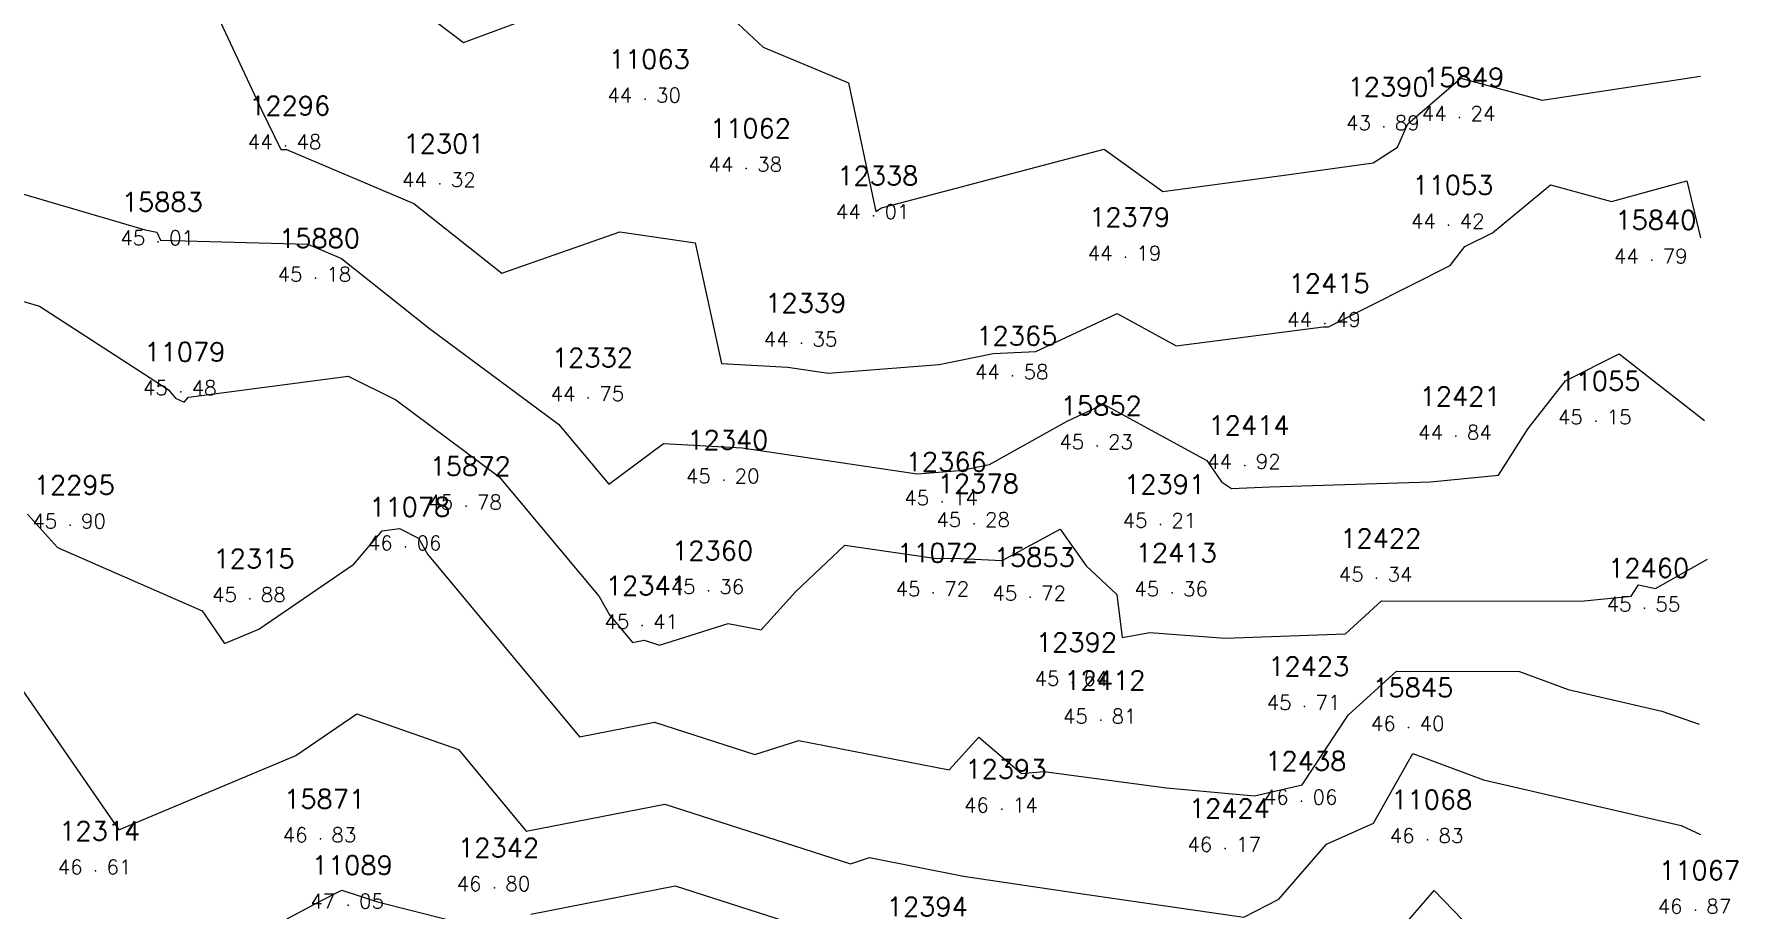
# Model space of a CAD drawing. Header units: millimetres. Extents: x 1412565 to 1412813, y 4931476 to 4931699.
# Drawn here: x 1412684.09 to 1412707.42, y 4931614.3 to 4931626.32 of the extents above; entities that cross this region are included whole.
import ezdxf
from ezdxf.enums import TextEntityAlignment as Align

# ---------------------------------------------------------------- set-up
doc = ezdxf.new("R2010")
doc.units = ezdxf.units.MM
for name, color, linetype in [('CIVIL', 50, 'Continuous'), ('CIVIL-DRAW', 80, 'Continuous'), ('CIVIL-NONAME', 130, 'Continuous'), ('CIVIL-TEXT', 240, 'Continuous'), ('CIVIL-Z', 50, 'Continuous'), ('Tcontours0', 7, 'Continuous'), ('Tcontours1', 7, 'Continuous'), ('Tcontours2', 7, 'Continuous')]:
    doc.layers.add(name, color=color, linetype=linetype)
doc.styles.add('CIVILCADMAIN', font='TXT.SHX')
doc.styles.get("Standard").update_dxf_attribs({"font": 'arial.ttf'})

# ---------------------------------------------------------------- blocks, each defined once
blk = doc.blocks.new('CIVIL-ZZ')
at = {"layer": 'CIVIL-DRAW'}
blk.add_point((0, 0), dxfattribs=at)
at = {"layer": 'CIVIL-NONAME'}
blk.add_attdef('NAME', text='', height=1.8, dxfattribs=at).set_placement((0, 2.1), align=Align.CENTER)
at = {"layer": 'CIVIL-TEXT', "flags": 8}
blk.add_attdef('TEXT', text='', height=2, dxfattribs=at).set_placement((0.2, -3.3), align=Align.CENTER)
at = {"layer": 'CIVIL-Z'}
blk.add_attdef('Z1', text='', height=1.6, dxfattribs=at).set_placement((-0.75, -0.225), align=Align.RIGHT)
blk.add_attdef('Z2', (0.75, -0.225), '', height=1.6, dxfattribs=at)

msp = doc.modelspace()

# ---------------------------------------------------------------- linework, layer by layer
at = {"layer": 'Tcontours0', "elevation": 45}
msp.add_lwpolyline([(1412681.669, 4931624.784), (1412685.621, 4931623.625), (1412685.781, 4931623.593), (1412685.833, 4931623.485), (1412687.855, 4931623.428), (1412688.318, 4931623.232), (1412689.53, 4931622.273), (1412691.302, 4931620.958), (1412691.99, 4931620.134), (1412692.743, 4931620.692), (1412693.822, 4931620.632), (1412696.228, 4931620.276), (1412696.812, 4931620.322), (1412697.222, 4931620.402), (1412698.29, 4931621), (1412698.786, 4931621.233), (1412700.206, 4931620.46), (1412700.41, 4931620.167), (1412700.548, 4931620.072), (1412701.075, 4931620.095), (1412703.281, 4931620.166), (1412704.214, 4931620.258), (1412704.621, 4931620.898), (1412705.135, 4931621.553), (1412705.871, 4931621.921), (1412707.046, 4931621.005)], dxfattribs=at)
at = {"layer": 'Tcontours1'}
for points, elevation in [([(1412683.272, 4931633.828), (1412684.441, 4931631.963), (1412685.123, 4931631.549), (1412686.444, 4931630.079), (1412687.784, 4931629.353), (1412688.852, 4931627.067), (1412689.993, 4931626.199), (1412691.927, 4931626.917), (1412692.394, 4931627.411), (1412693.7, 4931626.519), (1412694.111, 4931626.135), (1412695.286, 4931625.646), (1412695.662, 4931623.877), (1412695.737, 4931623.93), (1412698.796, 4931624.735), (1412699.601, 4931624.154), (1412701.338, 4931624.384), (1412702.491, 4931624.545), (1412702.825, 4931624.76), (1412702.967, 4931625.081), (1412703.695, 4931625.709), (1412704.816, 4931625.406), (1412706.991, 4931625.736)], 44), ([(1412684.004, 4931619.723), (1412684.417, 4931619.265), (1412686.403, 4931618.392), (1412686.712, 4931617.945), (1412687.183, 4931618.143), (1412688.487, 4931619.033), (1412688.88, 4931619.49), (1412689.115, 4931619.522), (1412689.378, 4931619.39), (1412689.5, 4931619.17), (1412691.588, 4931616.662), (1412692.618, 4931616.863), (1412693.999, 4931616.42), (1412694.602, 4931616.611), (1412696.667, 4931616.208), (1412697.077, 4931616.66), (1412697.662, 4931616.157), (1412697.967, 4931616.188), (1412699.653, 4931615.961), (1412700.863, 4931615.851), (1412701.517, 4931616.003), (1412702.151, 4931616.958), (1412702.814, 4931617.564), (1412704.505, 4931617.562), (1412705.172, 4931617.312), (1412706.459, 4931617.015), (1412706.971, 4931616.837)], 46), ([(1412685.962, 4931613.302), (1412688.016, 4931614.403), (1412688.324, 4931614.557), (1412688.812, 4931614.398), (1412690.245, 4931614.034)], 47), ([(1412690.918, 4931614.226), (1412692.903, 4931614.614), (1412695.939, 4931613.64)], 47), ([(1412702.319, 4931613.382), (1412703.329, 4931614.554), (1412705.42, 4931612.391)], 47)]:
    msp.add_lwpolyline(points, dxfattribs=dict(at, elevation=elevation))
at = {"layer": 'Tcontours2'}
for points, elevation in [([(1412685.63, 4931628.676), (1412687.219, 4931625.276), (1412687.484, 4931624.73), (1412687.562, 4931624.728), (1412689.312, 4931623.988), (1412690.524, 4931623.029), (1412692.143, 4931623.598), (1412693.176, 4931623.448), (1412693.541, 4931621.789), (1412694.451, 4931621.738), (1412695.006, 4931621.656), (1412696.531, 4931621.777), (1412697.272, 4931621.929), (1412697.858, 4931621.954), (1412698.974, 4931622.478), (1412699.786, 4931622.035), (1412701.804, 4931622.295), (1412701.881, 4931622.296), (1412703.549, 4931623.138), (1412703.751, 4931623.395), (1412704.133, 4931623.586), (1412704.928, 4931624.243), (1412705.768, 4931624.016), (1412706.802, 4931624.3), (1412706.989, 4931623.514)], 44.5), ([(1412682.495, 4931623.067), (1412684.169, 4931622.576), (1412685.936, 4931621.433), (1412686.038, 4931621.313), (1412686.158, 4931621.258), (1412686.217, 4931621.327), (1412688.411, 4931621.618), (1412689.064, 4931621.291), (1412690.487, 4931620.235), (1412691.861, 4931618.589), (1412692, 4931618.34), (1412692.319, 4931617.957), (1412692.476, 4931617.988), (1412692.686, 4931617.92), (1412693.632, 4931618.22), (1412694.083, 4931618.132), (1412694.562, 4931618.658), (1412695.232, 4931619.296), (1412696.496, 4931619.114), (1412696.73, 4931619.115), (1412697.395, 4931619.085), (1412698.193, 4931619.514), (1412698.552, 4931619.011), (1412698.972, 4931618.617), (1412699.045, 4931618.025), (1412699.425, 4931618.096), (1412700.458, 4931618.016), (1412702.112, 4931618.079), (1412702.606, 4931618.531), (1412705.344, 4931618.528), (1412706.038, 4931618.596), (1412706.136, 4931618.751), (1412706.372, 4931618.698), (1412707.086, 4931619.103)], 45.5), ([(1412683.664, 4931617.692), (1412685.259, 4931615.384), (1412687.693, 4931616.406), (1412688.531, 4931616.979), (1412689.925, 4931616.487), (1412690.858, 4931615.367), (1412692.761, 4931615.739), (1412695.312, 4931614.92), (1412695.572, 4931615.003), (1412696.865, 4931614.751), (1412698.531, 4931614.503), (1412700.715, 4931614.186), (1412701.199, 4931614.435), (1412701.85, 4931615.19), (1412702.499, 4931615.477), (1412703.04, 4931616.432), (1412704.008, 4931616.07), (1412706.724, 4931615.443), (1412706.992, 4931615.321)], 46.5)]:
    msp.add_lwpolyline(points, dxfattribs=dict(at, elevation=elevation))

# ---------------------------------------------------------------- block references
at = {"layer": 'CIVIL'}
ref = msp.add_blockref('CIVIL-ZZ', (1412692.49, 4931625.42, 44.3), dxfattribs=dict(at, xscale=0.2, yscale=0.2))
ref.add_attrib('Z2', '30', (1412692.64, 4931625.375), dxfattribs={"layer": 'CIVIL-Z', "height": 0.2, "style": 'CIVILCADMAIN'})
ref.add_attrib('Z1', '44', (1412691.97, 4931625.375), dxfattribs={"layer": 'CIVIL-Z', "height": 0.2, "style": 'CIVILCADMAIN'})
ref.add_attrib('NAME', '11063', (1412691.99, 4931625.84), dxfattribs={"layer": 'CIVIL-NONAME', "height": 0.26, "style": 'CIVILCADMAIN'})
ref = msp.add_blockref('CIVIL-ZZ', (1412702.64, 4931625.04, 43.89), dxfattribs=dict(at, xscale=0.2, yscale=0.2))
ref.add_attrib('Z2', '89', (1412702.79, 4931624.995), dxfattribs={"layer": 'CIVIL-Z', "height": 0.2, "style": 'CIVILCADMAIN'})
ref.add_attrib('Z1', '43', (1412702.12, 4931624.995), dxfattribs={"layer": 'CIVIL-Z', "height": 0.2, "style": 'CIVILCADMAIN'})
ref.add_attrib('NAME', '12390', (1412702.14, 4931625.46), dxfattribs={"layer": 'CIVIL-NONAME', "height": 0.26, "style": 'CIVILCADMAIN'})
ref = msp.add_blockref('CIVIL-ZZ', (1412703.68, 4931625.17, 44.24), dxfattribs=dict(at, xscale=0.2, yscale=0.2))
ref.add_attrib('Z2', '24', (1412703.83, 4931625.125), dxfattribs={"layer": 'CIVIL-Z', "height": 0.2, "style": 'CIVILCADMAIN'})
ref.add_attrib('Z1', '44', (1412703.16, 4931625.125), dxfattribs={"layer": 'CIVIL-Z', "height": 0.2, "style": 'CIVILCADMAIN'})
ref.add_attrib('NAME', '15849', (1412703.18, 4931625.59), dxfattribs={"layer": 'CIVIL-NONAME', "height": 0.26, "style": 'CIVILCADMAIN'})
ref = msp.add_blockref('CIVIL-ZZ', (1412687.55, 4931624.78, 44.48), dxfattribs=dict(at, xscale=0.2, yscale=0.2))
ref.add_attrib('Z2', '48', (1412687.7, 4931624.735), dxfattribs={"layer": 'CIVIL-Z', "height": 0.2, "style": 'CIVILCADMAIN'})
ref.add_attrib('Z1', '44', (1412687.03, 4931624.735), dxfattribs={"layer": 'CIVIL-Z', "height": 0.2, "style": 'CIVILCADMAIN'})
ref.add_attrib('NAME', '12296', (1412687.05, 4931625.2), dxfattribs={"layer": 'CIVIL-NONAME', "height": 0.26, "style": 'CIVILCADMAIN'})
ref = msp.add_blockref('CIVIL-ZZ', (1412689.67, 4931624.26, 44.32), dxfattribs=dict(at, xscale=0.2, yscale=0.2))
ref.add_attrib('Z2', '32', (1412689.82, 4931624.215), dxfattribs={"layer": 'CIVIL-Z', "height": 0.2, "style": 'CIVILCADMAIN'})
ref.add_attrib('Z1', '44', (1412689.15, 4931624.215), dxfattribs={"layer": 'CIVIL-Z', "height": 0.2, "style": 'CIVILCADMAIN'})
ref.add_attrib('NAME', '12301', (1412689.17, 4931624.68), dxfattribs={"layer": 'CIVIL-NONAME', "height": 0.26, "style": 'CIVILCADMAIN'})
ref = msp.add_blockref('CIVIL-ZZ', (1412693.88, 4931624.47, 44.38), dxfattribs=dict(at, xscale=0.2, yscale=0.2))
ref.add_attrib('Z2', '38', (1412694.03, 4931624.425), dxfattribs={"layer": 'CIVIL-Z', "height": 0.2, "style": 'CIVILCADMAIN'})
ref.add_attrib('Z1', '44', (1412693.36, 4931624.425), dxfattribs={"layer": 'CIVIL-Z', "height": 0.2, "style": 'CIVILCADMAIN'})
ref.add_attrib('NAME', '11062', (1412693.38, 4931624.89), dxfattribs={"layer": 'CIVIL-NONAME', "height": 0.26, "style": 'CIVILCADMAIN'})
ref = msp.add_blockref('CIVIL-ZZ', (1412695.63, 4931623.82, 44.01), dxfattribs=dict(at, xscale=0.2, yscale=0.2))
ref.add_attrib('Z2', '01', (1412695.78, 4931623.775), dxfattribs={"layer": 'CIVIL-Z', "height": 0.2, "style": 'CIVILCADMAIN'})
ref.add_attrib('Z1', '44', (1412695.11, 4931623.775), dxfattribs={"layer": 'CIVIL-Z', "height": 0.2, "style": 'CIVILCADMAIN'})
ref.add_attrib('NAME', '12338', (1412695.13, 4931624.24), dxfattribs={"layer": 'CIVIL-NONAME', "height": 0.26, "style": 'CIVILCADMAIN'})
ref = msp.add_blockref('CIVIL-ZZ', (1412703.53, 4931623.69, 44.42), dxfattribs=dict(at, xscale=0.2, yscale=0.2))
ref.add_attrib('Z2', '42', (1412703.68, 4931623.645), dxfattribs={"layer": 'CIVIL-Z', "height": 0.2, "style": 'CIVILCADMAIN'})
ref.add_attrib('Z1', '44', (1412703.01, 4931623.645), dxfattribs={"layer": 'CIVIL-Z', "height": 0.2, "style": 'CIVILCADMAIN'})
ref.add_attrib('NAME', '11053', (1412703.03, 4931624.11), dxfattribs={"layer": 'CIVIL-NONAME', "height": 0.26, "style": 'CIVILCADMAIN'})
ref = msp.add_blockref('CIVIL-ZZ', (1412685.8, 4931623.46, 45.01), dxfattribs=dict(at, xscale=0.2, yscale=0.2))
ref.add_attrib('Z2', '01', (1412685.95, 4931623.415), dxfattribs={"layer": 'CIVIL-Z', "height": 0.2, "style": 'CIVILCADMAIN'})
ref.add_attrib('Z1', '45', (1412685.28, 4931623.415), dxfattribs={"layer": 'CIVIL-Z', "height": 0.2, "style": 'CIVILCADMAIN'})
ref.add_attrib('NAME', '15883', (1412685.3, 4931623.88), dxfattribs={"layer": 'CIVIL-NONAME', "height": 0.26, "style": 'CIVILCADMAIN'})
ref = msp.add_blockref('CIVIL-ZZ', (1412699.09, 4931623.25, 44.19), dxfattribs=dict(at, xscale=0.2, yscale=0.2))
ref.add_attrib('Z2', '19', (1412699.24, 4931623.205), dxfattribs={"layer": 'CIVIL-Z', "height": 0.2, "style": 'CIVILCADMAIN'})
ref.add_attrib('Z1', '44', (1412698.57, 4931623.205), dxfattribs={"layer": 'CIVIL-Z', "height": 0.2, "style": 'CIVILCADMAIN'})
ref.add_attrib('NAME', '12379', (1412698.59, 4931623.67), dxfattribs={"layer": 'CIVIL-NONAME', "height": 0.26, "style": 'CIVILCADMAIN'})
ref = msp.add_blockref('CIVIL-ZZ', (1412706.32, 4931623.21, 44.79), dxfattribs=dict(at, xscale=0.2, yscale=0.2))
ref.add_attrib('Z2', '79', (1412706.47, 4931623.165), dxfattribs={"layer": 'CIVIL-Z', "height": 0.2, "style": 'CIVILCADMAIN'})
ref.add_attrib('Z1', '44', (1412705.8, 4931623.165), dxfattribs={"layer": 'CIVIL-Z', "height": 0.2, "style": 'CIVILCADMAIN'})
ref.add_attrib('NAME', '15840', (1412705.82, 4931623.63), dxfattribs={"layer": 'CIVIL-NONAME', "height": 0.26, "style": 'CIVILCADMAIN'})
ref = msp.add_blockref('CIVIL-ZZ', (1412687.96, 4931622.96, 45.18), dxfattribs=dict(at, xscale=0.2, yscale=0.2))
ref.add_attrib('Z2', '18', (1412688.11, 4931622.915), dxfattribs={"layer": 'CIVIL-Z', "height": 0.2, "style": 'CIVILCADMAIN'})
ref.add_attrib('Z1', '45', (1412687.44, 4931622.915), dxfattribs={"layer": 'CIVIL-Z', "height": 0.2, "style": 'CIVILCADMAIN'})
ref.add_attrib('NAME', '15880', (1412687.46, 4931623.38), dxfattribs={"layer": 'CIVIL-NONAME', "height": 0.26, "style": 'CIVILCADMAIN'})
ref = msp.add_blockref('CIVIL-ZZ', (1412701.83, 4931622.34, 44.49), dxfattribs=dict(at, xscale=0.2, yscale=0.2))
ref.add_attrib('Z2', '49', (1412701.98, 4931622.295), dxfattribs={"layer": 'CIVIL-Z', "height": 0.2, "style": 'CIVILCADMAIN'})
ref.add_attrib('Z1', '44', (1412701.31, 4931622.295), dxfattribs={"layer": 'CIVIL-Z', "height": 0.2, "style": 'CIVILCADMAIN'})
ref.add_attrib('NAME', '12415', (1412701.33, 4931622.76), dxfattribs={"layer": 'CIVIL-NONAME', "height": 0.26, "style": 'CIVILCADMAIN'})
ref = msp.add_blockref('CIVIL-ZZ', (1412694.64, 4931622.07, 44.35), dxfattribs=dict(at, xscale=0.2, yscale=0.2))
ref.add_attrib('Z2', '35', (1412694.79, 4931622.025), dxfattribs={"layer": 'CIVIL-Z', "height": 0.2, "style": 'CIVILCADMAIN'})
ref.add_attrib('Z1', '44', (1412694.12, 4931622.025), dxfattribs={"layer": 'CIVIL-Z', "height": 0.2, "style": 'CIVILCADMAIN'})
ref.add_attrib('NAME', '12339', (1412694.14, 4931622.49), dxfattribs={"layer": 'CIVIL-NONAME', "height": 0.26, "style": 'CIVILCADMAIN'})
ref = msp.add_blockref('CIVIL-ZZ', (1412697.54, 4931621.62, 44.58), dxfattribs=dict(at, xscale=0.2, yscale=0.2))
ref.add_attrib('Z2', '58', (1412697.69, 4931621.575), dxfattribs={"layer": 'CIVIL-Z', "height": 0.2, "style": 'CIVILCADMAIN'})
ref.add_attrib('Z1', '44', (1412697.02, 4931621.575), dxfattribs={"layer": 'CIVIL-Z', "height": 0.2, "style": 'CIVILCADMAIN'})
ref.add_attrib('NAME', '12365', (1412697.04, 4931622.04), dxfattribs={"layer": 'CIVIL-NONAME', "height": 0.26, "style": 'CIVILCADMAIN'})
ref = msp.add_blockref('CIVIL-ZZ', (1412686.11, 4931621.4, 45.48), dxfattribs=dict(at, xscale=0.2, yscale=0.2))
ref.add_attrib('Z2', '48', (1412686.26, 4931621.355), dxfattribs={"layer": 'CIVIL-Z', "height": 0.2, "style": 'CIVILCADMAIN'})
ref.add_attrib('Z1', '45', (1412685.59, 4931621.355), dxfattribs={"layer": 'CIVIL-Z', "height": 0.2, "style": 'CIVILCADMAIN'})
ref.add_attrib('NAME', '11079', (1412685.61, 4931621.82), dxfattribs={"layer": 'CIVIL-NONAME', "height": 0.26, "style": 'CIVILCADMAIN'})
ref = msp.add_blockref('CIVIL-ZZ', (1412691.71, 4931621.32, 44.75), dxfattribs=dict(at, xscale=0.2, yscale=0.2))
ref.add_attrib('Z2', '75', (1412691.86, 4931621.275), dxfattribs={"layer": 'CIVIL-Z', "height": 0.2, "style": 'CIVILCADMAIN'})
ref.add_attrib('Z1', '44', (1412691.19, 4931621.275), dxfattribs={"layer": 'CIVIL-Z', "height": 0.2, "style": 'CIVILCADMAIN'})
ref.add_attrib('NAME', '12332', (1412691.21, 4931621.74), dxfattribs={"layer": 'CIVIL-NONAME', "height": 0.26, "style": 'CIVILCADMAIN'})
ref = msp.add_blockref('CIVIL-ZZ', (1412705.55, 4931621, 45.15), dxfattribs=dict(at, xscale=0.2, yscale=0.2))
ref.add_attrib('Z2', '15', (1412705.7, 4931620.955), dxfattribs={"layer": 'CIVIL-Z', "height": 0.2, "style": 'CIVILCADMAIN'})
ref.add_attrib('Z1', '45', (1412705.03, 4931620.955), dxfattribs={"layer": 'CIVIL-Z', "height": 0.2, "style": 'CIVILCADMAIN'})
ref.add_attrib('NAME', '11055', (1412705.05, 4931621.42), dxfattribs={"layer": 'CIVIL-NONAME', "height": 0.26, "style": 'CIVILCADMAIN'})
ref = msp.add_blockref('CIVIL-ZZ', (1412703.63, 4931620.79, 44.84), dxfattribs=dict(at, xscale=0.2, yscale=0.2))
ref.add_attrib('Z2', '84', (1412703.78, 4931620.745), dxfattribs={"layer": 'CIVIL-Z', "height": 0.2, "style": 'CIVILCADMAIN'})
ref.add_attrib('Z1', '44', (1412703.11, 4931620.745), dxfattribs={"layer": 'CIVIL-Z', "height": 0.2, "style": 'CIVILCADMAIN'})
ref.add_attrib('NAME', '12421', (1412703.13, 4931621.21), dxfattribs={"layer": 'CIVIL-NONAME', "height": 0.26, "style": 'CIVILCADMAIN'})
ref = msp.add_blockref('CIVIL-ZZ', (1412698.7, 4931620.66, 45.23), dxfattribs=dict(at, xscale=0.2, yscale=0.2))
ref.add_attrib('Z2', '23', (1412698.85, 4931620.615), dxfattribs={"layer": 'CIVIL-Z', "height": 0.2, "style": 'CIVILCADMAIN'})
ref.add_attrib('Z1', '45', (1412698.18, 4931620.615), dxfattribs={"layer": 'CIVIL-Z', "height": 0.2, "style": 'CIVILCADMAIN'})
ref.add_attrib('NAME', '15852', (1412698.2, 4931621.08), dxfattribs={"layer": 'CIVIL-NONAME', "height": 0.26, "style": 'CIVILCADMAIN'})
ref = msp.add_blockref('CIVIL-ZZ', (1412700.73, 4931620.39, 44.92), dxfattribs=dict(at, xscale=0.2, yscale=0.2))
ref.add_attrib('Z2', '92', (1412700.88, 4931620.345), dxfattribs={"layer": 'CIVIL-Z', "height": 0.2, "style": 'CIVILCADMAIN'})
ref.add_attrib('Z1', '44', (1412700.21, 4931620.345), dxfattribs={"layer": 'CIVIL-Z', "height": 0.2, "style": 'CIVILCADMAIN'})
ref.add_attrib('NAME', '12414', (1412700.23, 4931620.81), dxfattribs={"layer": 'CIVIL-NONAME', "height": 0.26, "style": 'CIVILCADMAIN'})
ref = msp.add_blockref('CIVIL-ZZ', (1412693.57, 4931620.19, 45.2), dxfattribs=dict(at, xscale=0.2, yscale=0.2))
ref.add_attrib('Z2', '20', (1412693.72, 4931620.145), dxfattribs={"layer": 'CIVIL-Z', "height": 0.2, "style": 'CIVILCADMAIN'})
ref.add_attrib('Z1', '45', (1412693.05, 4931620.145), dxfattribs={"layer": 'CIVIL-Z', "height": 0.2, "style": 'CIVILCADMAIN'})
ref.add_attrib('NAME', '12340', (1412693.07, 4931620.61), dxfattribs={"layer": 'CIVIL-NONAME', "height": 0.26, "style": 'CIVILCADMAIN'})
ref = msp.add_blockref('CIVIL-ZZ', (1412690.03, 4931619.83, 45.78), dxfattribs=dict(at, xscale=0.2, yscale=0.2))
ref.add_attrib('Z2', '78', (1412690.18, 4931619.785), dxfattribs={"layer": 'CIVIL-Z', "height": 0.2, "style": 'CIVILCADMAIN'})
ref.add_attrib('Z1', '45', (1412689.51, 4931619.785), dxfattribs={"layer": 'CIVIL-Z', "height": 0.2, "style": 'CIVILCADMAIN'})
ref.add_attrib('NAME', '15872', (1412689.53, 4931620.25), dxfattribs={"layer": 'CIVIL-NONAME', "height": 0.26, "style": 'CIVILCADMAIN'})
ref = msp.add_blockref('CIVIL-ZZ', (1412696.57, 4931619.89, 45.14), dxfattribs=dict(at, xscale=0.2, yscale=0.2))
ref.add_attrib('Z2', '14', (1412696.72, 4931619.845), dxfattribs={"layer": 'CIVIL-Z', "height": 0.2, "style": 'CIVILCADMAIN'})
ref.add_attrib('Z1', '45', (1412696.05, 4931619.845), dxfattribs={"layer": 'CIVIL-Z', "height": 0.2, "style": 'CIVILCADMAIN'})
ref.add_attrib('NAME', '12366', (1412696.07, 4931620.31), dxfattribs={"layer": 'CIVIL-NONAME', "height": 0.26, "style": 'CIVILCADMAIN'})
ref = msp.add_blockref('CIVIL-ZZ', (1412684.59, 4931619.57, 45.9), dxfattribs=dict(at, xscale=0.2, yscale=0.2))
ref.add_attrib('Z2', '90', (1412684.74, 4931619.525), dxfattribs={"layer": 'CIVIL-Z', "height": 0.2, "style": 'CIVILCADMAIN'})
ref.add_attrib('Z1', '45', (1412684.07, 4931619.525), dxfattribs={"layer": 'CIVIL-Z', "height": 0.2, "style": 'CIVILCADMAIN'})
ref.add_attrib('NAME', '12295', (1412684.09, 4931619.99), dxfattribs={"layer": 'CIVIL-NONAME', "height": 0.26, "style": 'CIVILCADMAIN'})
ref = msp.add_blockref('CIVIL-ZZ', (1412697.01, 4931619.59, 45.28), dxfattribs=dict(at, xscale=0.2, yscale=0.2))
ref.add_attrib('Z2', '28', (1412697.16, 4931619.545), dxfattribs={"layer": 'CIVIL-Z', "height": 0.2, "style": 'CIVILCADMAIN'})
ref.add_attrib('Z1', '45', (1412696.49, 4931619.545), dxfattribs={"layer": 'CIVIL-Z', "height": 0.2, "style": 'CIVILCADMAIN'})
ref.add_attrib('NAME', '12378', (1412696.51, 4931620.01), dxfattribs={"layer": 'CIVIL-NONAME', "height": 0.26, "style": 'CIVILCADMAIN'})
ref = msp.add_blockref('CIVIL-ZZ', (1412699.57, 4931619.58, 45.21), dxfattribs=dict(at, xscale=0.2, yscale=0.2))
ref.add_attrib('Z2', '21', (1412699.72, 4931619.535), dxfattribs={"layer": 'CIVIL-Z', "height": 0.2, "style": 'CIVILCADMAIN'})
ref.add_attrib('Z1', '45', (1412699.05, 4931619.535), dxfattribs={"layer": 'CIVIL-Z', "height": 0.2, "style": 'CIVILCADMAIN'})
ref.add_attrib('NAME', '12391', (1412699.07, 4931620), dxfattribs={"layer": 'CIVIL-NONAME', "height": 0.26, "style": 'CIVILCADMAIN'})
ref = msp.add_blockref('CIVIL-ZZ', (1412689.2, 4931619.27, 46.06), dxfattribs=dict(at, xscale=0.2, yscale=0.2))
ref.add_attrib('Z2', '06', (1412689.35, 4931619.225), dxfattribs={"layer": 'CIVIL-Z', "height": 0.2, "style": 'CIVILCADMAIN'})
ref.add_attrib('Z1', '46', (1412688.68, 4931619.225), dxfattribs={"layer": 'CIVIL-Z', "height": 0.2, "style": 'CIVILCADMAIN'})
ref.add_attrib('NAME', '11078', (1412688.7, 4931619.69), dxfattribs={"layer": 'CIVIL-NONAME', "height": 0.26, "style": 'CIVILCADMAIN'})
ref = msp.add_blockref('CIVIL-ZZ', (1412693.36, 4931618.67, 45.36), dxfattribs=dict(at, xscale=0.2, yscale=0.2))
ref.add_attrib('Z2', '36', (1412693.51, 4931618.625), dxfattribs={"layer": 'CIVIL-Z', "height": 0.2, "style": 'CIVILCADMAIN'})
ref.add_attrib('Z1', '45', (1412692.84, 4931618.625), dxfattribs={"layer": 'CIVIL-Z', "height": 0.2, "style": 'CIVILCADMAIN'})
ref.add_attrib('NAME', '12360', (1412692.86, 4931619.09), dxfattribs={"layer": 'CIVIL-NONAME', "height": 0.26, "style": 'CIVILCADMAIN'})
ref = msp.add_blockref('CIVIL-ZZ', (1412702.54, 4931618.84, 45.34), dxfattribs=dict(at, xscale=0.2, yscale=0.2))
ref.add_attrib('Z2', '34', (1412702.69, 4931618.795), dxfattribs={"layer": 'CIVIL-Z', "height": 0.2, "style": 'CIVILCADMAIN'})
ref.add_attrib('Z1', '45', (1412702.02, 4931618.795), dxfattribs={"layer": 'CIVIL-Z', "height": 0.2, "style": 'CIVILCADMAIN'})
ref.add_attrib('NAME', '12422', (1412702.04, 4931619.26), dxfattribs={"layer": 'CIVIL-NONAME', "height": 0.26, "style": 'CIVILCADMAIN'})
ref = msp.add_blockref('CIVIL-ZZ', (1412687.06, 4931618.56, 45.88), dxfattribs=dict(at, xscale=0.2, yscale=0.2))
ref.add_attrib('Z2', '88', (1412687.21, 4931618.515), dxfattribs={"layer": 'CIVIL-Z', "height": 0.2, "style": 'CIVILCADMAIN'})
ref.add_attrib('Z1', '45', (1412686.54, 4931618.515), dxfattribs={"layer": 'CIVIL-Z', "height": 0.2, "style": 'CIVILCADMAIN'})
ref.add_attrib('NAME', '12315', (1412686.56, 4931618.98), dxfattribs={"layer": 'CIVIL-NONAME', "height": 0.26, "style": 'CIVILCADMAIN'})
ref = msp.add_blockref('CIVIL-ZZ', (1412696.45, 4931618.64, 45.72), dxfattribs=dict(at, xscale=0.2, yscale=0.2))
ref.add_attrib('Z2', '72', (1412696.6, 4931618.595), dxfattribs={"layer": 'CIVIL-Z', "height": 0.2, "style": 'CIVILCADMAIN'})
ref.add_attrib('Z1', '45', (1412695.93, 4931618.595), dxfattribs={"layer": 'CIVIL-Z', "height": 0.2, "style": 'CIVILCADMAIN'})
ref.add_attrib('NAME', '11072', (1412695.95, 4931619.06), dxfattribs={"layer": 'CIVIL-NONAME', "height": 0.26, "style": 'CIVILCADMAIN'})
ref = msp.add_blockref('CIVIL-ZZ', (1412697.78, 4931618.58, 45.72), dxfattribs=dict(at, xscale=0.2, yscale=0.2))
ref.add_attrib('Z2', '72', (1412697.93, 4931618.535), dxfattribs={"layer": 'CIVIL-Z', "height": 0.2, "style": 'CIVILCADMAIN'})
ref.add_attrib('Z1', '45', (1412697.26, 4931618.535), dxfattribs={"layer": 'CIVIL-Z', "height": 0.2, "style": 'CIVILCADMAIN'})
ref.add_attrib('NAME', '15853', (1412697.28, 4931619), dxfattribs={"layer": 'CIVIL-NONAME', "height": 0.26, "style": 'CIVILCADMAIN'})
ref = msp.add_blockref('CIVIL-ZZ', (1412699.73, 4931618.64, 45.36), dxfattribs=dict(at, xscale=0.2, yscale=0.2))
ref.add_attrib('Z2', '36', (1412699.88, 4931618.595), dxfattribs={"layer": 'CIVIL-Z', "height": 0.2, "style": 'CIVILCADMAIN'})
ref.add_attrib('Z1', '45', (1412699.21, 4931618.595), dxfattribs={"layer": 'CIVIL-Z', "height": 0.2, "style": 'CIVILCADMAIN'})
ref.add_attrib('NAME', '12413', (1412699.23, 4931619.06), dxfattribs={"layer": 'CIVIL-NONAME', "height": 0.26, "style": 'CIVILCADMAIN'})
ref = msp.add_blockref('CIVIL-ZZ', (1412706.22, 4931618.43, 45.55), dxfattribs=dict(at, xscale=0.2, yscale=0.2))
ref.add_attrib('Z2', '55', (1412706.37, 4931618.385), dxfattribs={"layer": 'CIVIL-Z', "height": 0.2, "style": 'CIVILCADMAIN'})
ref.add_attrib('Z1', '45', (1412705.7, 4931618.385), dxfattribs={"layer": 'CIVIL-Z', "height": 0.2, "style": 'CIVILCADMAIN'})
ref.add_attrib('NAME', '12460', (1412705.72, 4931618.85), dxfattribs={"layer": 'CIVIL-NONAME', "height": 0.26, "style": 'CIVILCADMAIN'})
ref = msp.add_blockref('CIVIL-ZZ', (1412692.45, 4931618.19, 45.41), dxfattribs=dict(at, xscale=0.2, yscale=0.2))
ref.add_attrib('Z2', '41', (1412692.6, 4931618.145), dxfattribs={"layer": 'CIVIL-Z', "height": 0.2, "style": 'CIVILCADMAIN'})
ref.add_attrib('Z1', '45', (1412691.93, 4931618.145), dxfattribs={"layer": 'CIVIL-Z', "height": 0.2, "style": 'CIVILCADMAIN'})
ref.add_attrib('NAME', '12341', (1412691.95, 4931618.61), dxfattribs={"layer": 'CIVIL-NONAME', "height": 0.26, "style": 'CIVILCADMAIN'})
ref = msp.add_blockref('CIVIL-ZZ', (1412698.36, 4931617.41, 45.64), dxfattribs=dict(at, xscale=0.2, yscale=0.2))
ref.add_attrib('Z2', '64', (1412698.51, 4931617.365), dxfattribs={"layer": 'CIVIL-Z', "height": 0.2, "style": 'CIVILCADMAIN'})
ref.add_attrib('Z1', '45', (1412697.84, 4931617.365), dxfattribs={"layer": 'CIVIL-Z', "height": 0.2, "style": 'CIVILCADMAIN'})
ref.add_attrib('NAME', '12392', (1412697.86, 4931617.83), dxfattribs={"layer": 'CIVIL-NONAME', "height": 0.26, "style": 'CIVILCADMAIN'})
ref = msp.add_blockref('CIVIL-ZZ', (1412701.55, 4931617.08, 45.71), dxfattribs=dict(at, xscale=0.2, yscale=0.2))
ref.add_attrib('Z2', '71', (1412701.7, 4931617.035), dxfattribs={"layer": 'CIVIL-Z', "height": 0.2, "style": 'CIVILCADMAIN'})
ref.add_attrib('Z1', '45', (1412701.03, 4931617.035), dxfattribs={"layer": 'CIVIL-Z', "height": 0.2, "style": 'CIVILCADMAIN'})
ref.add_attrib('NAME', '12423', (1412701.05, 4931617.5), dxfattribs={"layer": 'CIVIL-NONAME', "height": 0.26, "style": 'CIVILCADMAIN'})
ref = msp.add_blockref('CIVIL-ZZ', (1412698.75, 4931616.89, 45.81), dxfattribs=dict(at, xscale=0.2, yscale=0.2))
ref.add_attrib('Z2', '81', (1412698.9, 4931616.845), dxfattribs={"layer": 'CIVIL-Z', "height": 0.2, "style": 'CIVILCADMAIN'})
ref.add_attrib('Z1', '45', (1412698.23, 4931616.845), dxfattribs={"layer": 'CIVIL-Z', "height": 0.2, "style": 'CIVILCADMAIN'})
ref.add_attrib('NAME', '12412', (1412698.25, 4931617.31), dxfattribs={"layer": 'CIVIL-NONAME', "height": 0.26, "style": 'CIVILCADMAIN'})
ref = msp.add_blockref('CIVIL-ZZ', (1412702.98, 4931616.79, 46.4), dxfattribs=dict(at, xscale=0.2, yscale=0.2))
ref.add_attrib('Z2', '40', (1412703.13, 4931616.745), dxfattribs={"layer": 'CIVIL-Z', "height": 0.2, "style": 'CIVILCADMAIN'})
ref.add_attrib('Z1', '46', (1412702.46, 4931616.745), dxfattribs={"layer": 'CIVIL-Z', "height": 0.2, "style": 'CIVILCADMAIN'})
ref.add_attrib('NAME', '15845', (1412702.48, 4931617.21), dxfattribs={"layer": 'CIVIL-NONAME', "height": 0.26, "style": 'CIVILCADMAIN'})
ref = msp.add_blockref('CIVIL-ZZ', (1412697.39, 4931615.67, 46.14), dxfattribs=dict(at, xscale=0.2, yscale=0.2))
ref.add_attrib('Z2', '14', (1412697.54, 4931615.625), dxfattribs={"layer": 'CIVIL-Z', "height": 0.2, "style": 'CIVILCADMAIN'})
ref.add_attrib('Z1', '46', (1412696.87, 4931615.625), dxfattribs={"layer": 'CIVIL-Z', "height": 0.2, "style": 'CIVILCADMAIN'})
ref.add_attrib('NAME', '12393', (1412696.89, 4931616.09), dxfattribs={"layer": 'CIVIL-NONAME', "height": 0.26, "style": 'CIVILCADMAIN'})
ref = msp.add_blockref('CIVIL-ZZ', (1412701.51, 4931615.78, 46.06), dxfattribs=dict(at, xscale=0.2, yscale=0.2))
ref.add_attrib('Z2', '06', (1412701.66, 4931615.735), dxfattribs={"layer": 'CIVIL-Z', "height": 0.2, "style": 'CIVILCADMAIN'})
ref.add_attrib('Z1', '46', (1412700.99, 4931615.735), dxfattribs={"layer": 'CIVIL-Z', "height": 0.2, "style": 'CIVILCADMAIN'})
ref.add_attrib('NAME', '12438', (1412701.01, 4931616.2), dxfattribs={"layer": 'CIVIL-NONAME', "height": 0.26, "style": 'CIVILCADMAIN'})
ref = msp.add_blockref('CIVIL-ZZ', (1412688.03, 4931615.26, 46.83), dxfattribs=dict(at, xscale=0.2, yscale=0.2))
ref.add_attrib('Z2', '83', (1412688.18, 4931615.215), dxfattribs={"layer": 'CIVIL-Z', "height": 0.2, "style": 'CIVILCADMAIN'})
ref.add_attrib('Z1', '46', (1412687.51, 4931615.215), dxfattribs={"layer": 'CIVIL-Z', "height": 0.2, "style": 'CIVILCADMAIN'})
ref.add_attrib('NAME', '15871', (1412687.53, 4931615.68), dxfattribs={"layer": 'CIVIL-NONAME', "height": 0.26, "style": 'CIVILCADMAIN'})
ref = msp.add_blockref('CIVIL-ZZ', (1412703.24, 4931615.25, 46.83), dxfattribs=dict(at, xscale=0.2, yscale=0.2))
ref.add_attrib('Z2', '83', (1412703.39, 4931615.205), dxfattribs={"layer": 'CIVIL-Z', "height": 0.2, "style": 'CIVILCADMAIN'})
ref.add_attrib('Z1', '46', (1412702.72, 4931615.205), dxfattribs={"layer": 'CIVIL-Z', "height": 0.2, "style": 'CIVILCADMAIN'})
ref.add_attrib('NAME', '11068', (1412702.74, 4931615.67), dxfattribs={"layer": 'CIVIL-NONAME', "height": 0.26, "style": 'CIVILCADMAIN'})
ref = msp.add_blockref('CIVIL-ZZ', (1412700.46, 4931615.13, 46.17), dxfattribs=dict(at, xscale=0.2, yscale=0.2))
ref.add_attrib('Z2', '17', (1412700.61, 4931615.085), dxfattribs={"layer": 'CIVIL-Z', "height": 0.2, "style": 'CIVILCADMAIN'})
ref.add_attrib('Z1', '46', (1412699.94, 4931615.085), dxfattribs={"layer": 'CIVIL-Z', "height": 0.2, "style": 'CIVILCADMAIN'})
ref.add_attrib('NAME', '12424', (1412699.96, 4931615.55), dxfattribs={"layer": 'CIVIL-NONAME', "height": 0.26, "style": 'CIVILCADMAIN'})
ref = msp.add_blockref('CIVIL-ZZ', (1412684.94, 4931614.82, 46.61), dxfattribs=dict(at, xscale=0.2, yscale=0.2))
ref.add_attrib('Z2', '61', (1412685.09, 4931614.775), dxfattribs={"layer": 'CIVIL-Z', "height": 0.2, "style": 'CIVILCADMAIN'})
ref.add_attrib('Z1', '46', (1412684.42, 4931614.775), dxfattribs={"layer": 'CIVIL-Z', "height": 0.2, "style": 'CIVILCADMAIN'})
ref.add_attrib('NAME', '12314', (1412684.44, 4931615.24), dxfattribs={"layer": 'CIVIL-NONAME', "height": 0.26, "style": 'CIVILCADMAIN'})
ref = msp.add_blockref('CIVIL-ZZ', (1412690.42, 4931614.59, 46.8), dxfattribs=dict(at, xscale=0.2, yscale=0.2))
ref.add_attrib('Z2', '80', (1412690.57, 4931614.545), dxfattribs={"layer": 'CIVIL-Z', "height": 0.2, "style": 'CIVILCADMAIN'})
ref.add_attrib('Z1', '46', (1412689.9, 4931614.545), dxfattribs={"layer": 'CIVIL-Z', "height": 0.2, "style": 'CIVILCADMAIN'})
ref.add_attrib('NAME', '12342', (1412689.92, 4931615.01), dxfattribs={"layer": 'CIVIL-NONAME', "height": 0.26, "style": 'CIVILCADMAIN'})
ref = msp.add_blockref('CIVIL-ZZ', (1412688.41, 4931614.35, 47.05), dxfattribs=dict(at, xscale=0.2, yscale=0.2))
ref.add_attrib('Z2', '05', (1412688.56, 4931614.305), dxfattribs={"layer": 'CIVIL-Z', "height": 0.2, "style": 'CIVILCADMAIN'})
ref.add_attrib('Z1', '47', (1412687.89, 4931614.305), dxfattribs={"layer": 'CIVIL-Z', "height": 0.2, "style": 'CIVILCADMAIN'})
ref.add_attrib('NAME', '11089', (1412687.91, 4931614.77), dxfattribs={"layer": 'CIVIL-NONAME', "height": 0.26, "style": 'CIVILCADMAIN'})
ref = msp.add_blockref('CIVIL-ZZ', (1412706.92, 4931614.28, 46.87), dxfattribs=dict(at, xscale=0.2, yscale=0.2))
ref.add_attrib('Z2', '87', (1412707.07, 4931614.235), dxfattribs={"layer": 'CIVIL-Z', "height": 0.2, "style": 'CIVILCADMAIN'})
ref.add_attrib('Z1', '46', (1412706.4, 4931614.235), dxfattribs={"layer": 'CIVIL-Z', "height": 0.2, "style": 'CIVILCADMAIN'})
ref.add_attrib('NAME', '11067', (1412706.42, 4931614.7), dxfattribs={"layer": 'CIVIL-NONAME', "height": 0.26, "style": 'CIVILCADMAIN'})
ref = msp.add_blockref('CIVIL-ZZ', (1412696.31, 4931613.78, 46.88), dxfattribs=dict(at, xscale=0.2, yscale=0.2))
ref.add_attrib('Z2', '88', (1412696.46, 4931613.735), dxfattribs={"layer": 'CIVIL-Z', "height": 0.2, "style": 'CIVILCADMAIN'})
ref.add_attrib('Z1', '46', (1412695.79, 4931613.735), dxfattribs={"layer": 'CIVIL-Z', "height": 0.2, "style": 'CIVILCADMAIN'})
ref.add_attrib('NAME', '12394', (1412695.81, 4931614.2), dxfattribs={"layer": 'CIVIL-NONAME', "height": 0.26, "style": 'CIVILCADMAIN'})

doc.saveas('drawing.dxf')
